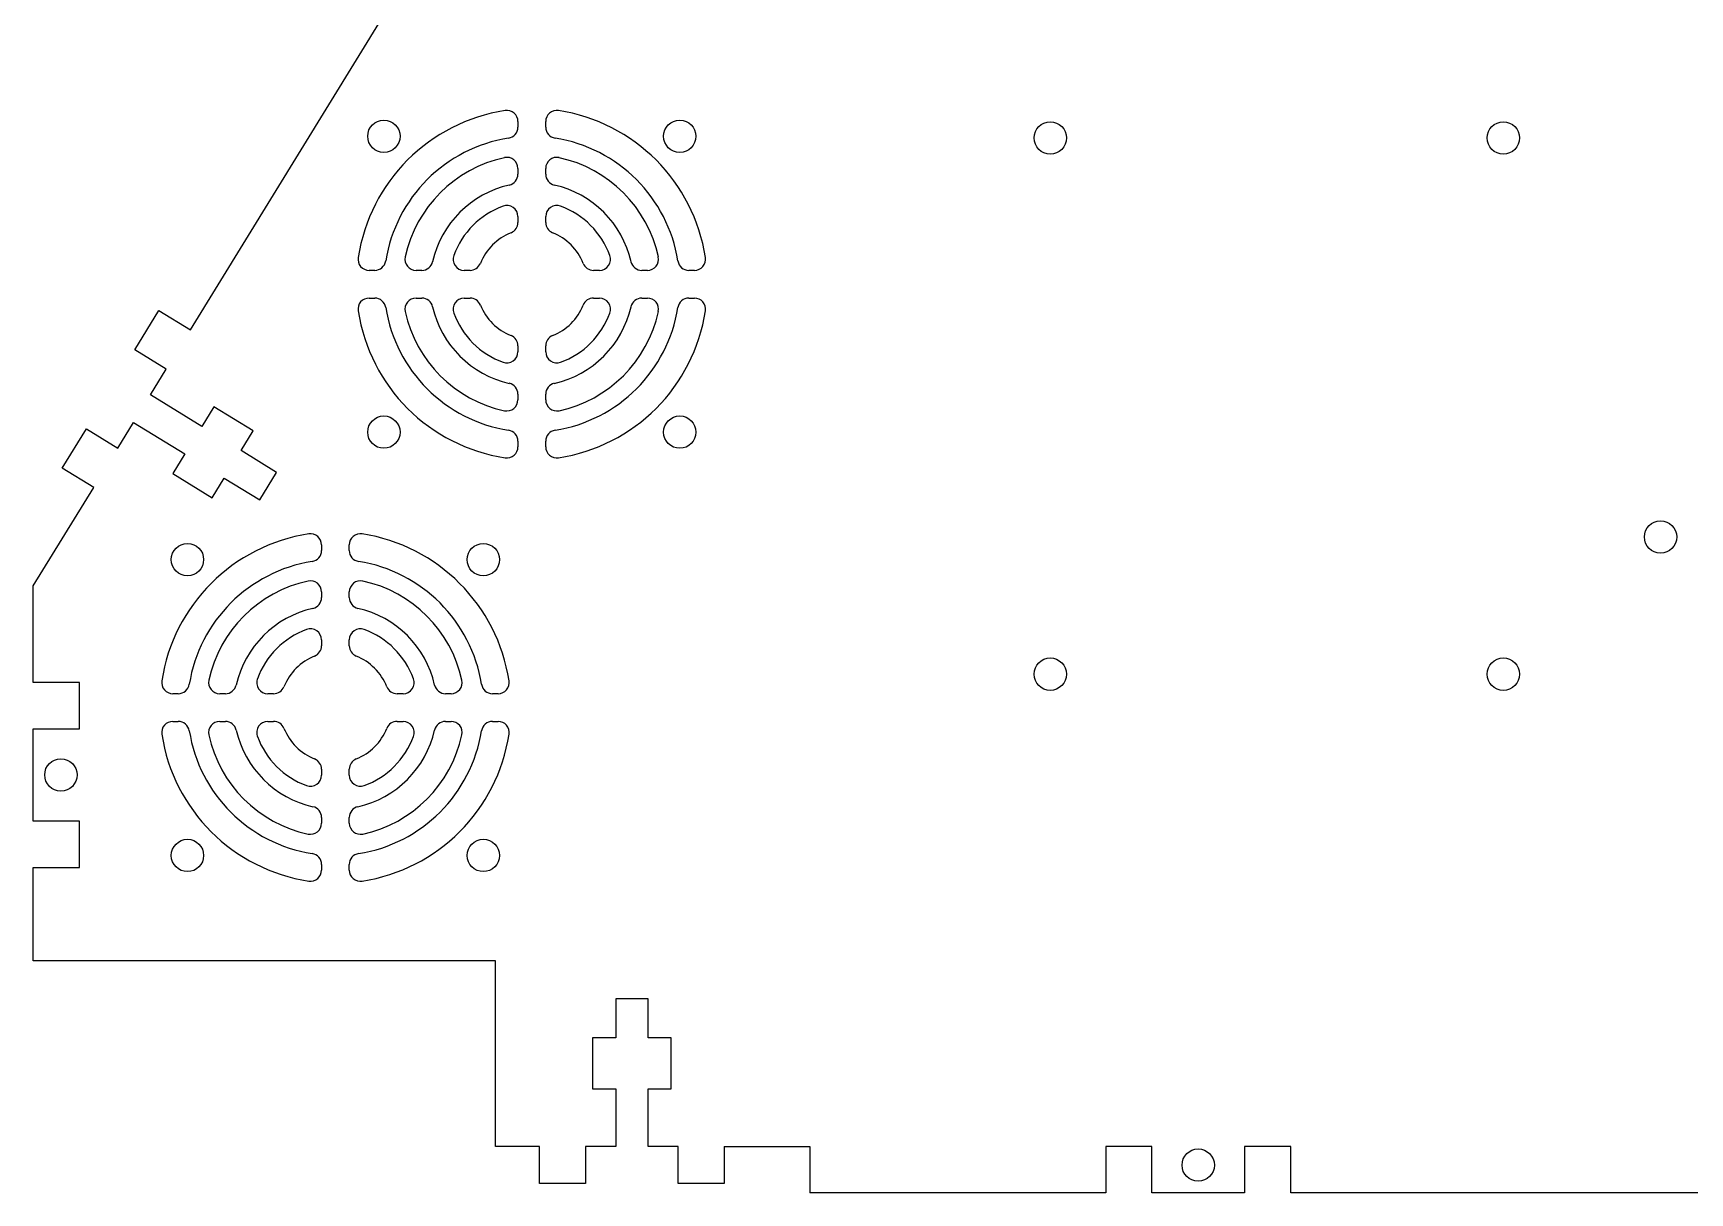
# Model space of a CAD drawing. Header units: millimetres. Extents: x -166 to 219, y -300 to 75.
# Drawn here: x -159.6 to 19.6, y -299.7 to -174.3 of the extents above; entities that cross this region are included whole.
import ezdxf

# ---------------------------------------------------------------- set-up
doc = ezdxf.new("R2010")
doc.units = ezdxf.units.MM

msp = doc.modelspace()

# ---------------------------------------------------------------- linework, layer by layer
at = {"color": 7, "linetype": 'Continuous', "lineweight": 25}
for p, q in [((-142.57, -206.4), (-121.62, -172.33)), ((-107.16, -183.86), (-107.16, -184.47)), ((-104.16, -184.47), (-104.16, -183.86)), ((-107.16, -188.94), (-107.16, -189.56)), ((-104.16, -189.56), (-104.16, -188.94)), ((-107.16, -194.14), (-107.16, -194.78)), ((-104.16, -194.78), (-104.16, -194.14)), ((-122.65, -199.96), (-123.26, -199.96)), ((-117.56, -199.96), (-118.18, -199.96)), ((-112.34, -199.96), (-112.98, -199.96)), ((-98.35, -199.96), (-98.99, -199.96)), ((-93.15, -199.96), (-93.77, -199.96)), ((-88.07, -199.96), (-88.68, -199.96)), ((-123.26, -202.96), (-122.65, -202.96)), ((-118.18, -202.96), (-117.56, -202.96)), ((-112.98, -202.96), (-112.34, -202.96)), ((-98.99, -202.96), (-98.35, -202.96)), ((-93.77, -202.96), (-93.15, -202.96)), ((-88.68, -202.96), (-88.07, -202.96)), ((-148.59, -208.57), (-145.98, -204.31)), ((-145.98, -204.31), (-142.57, -206.4)), ((-145.19, -210.66), (-148.59, -208.57)), ((-107.16, -208.13), (-107.16, -208.77)), ((-104.16, -208.77), (-104.16, -208.13)), ((-146.89, -213.43), (-145.19, -210.66)), ((-141.35, -216.84), (-146.89, -213.43)), ((-140.04, -214.71), (-141.35, -216.84)), ((-135.78, -217.33), (-140.04, -214.71)), ((-107.16, -213.35), (-107.16, -213.97)), ((-104.16, -213.97), (-104.16, -213.35)), ((-150.43, -219.18), (-148.72, -216.41)), ((-148.72, -216.41), (-143.19, -219.82)), ((-156.45, -221.34), (-153.83, -217.09)), ((-153.83, -217.09), (-150.43, -219.18)), ((-137.09, -219.45), (-135.78, -217.33)), ((-107.16, -218.44), (-107.16, -219.05)), ((-104.16, -219.05), (-104.16, -218.44)), ((-143.19, -219.82), (-144.5, -221.95)), ((-133.26, -221.81), (-137.09, -219.45)), ((-153.04, -223.44), (-156.45, -221.34)), ((-144.5, -221.95), (-140.24, -224.57)), ((-135.09, -224.79), (-133.26, -221.81)), ((-159.59, -234.09), (-153.04, -223.44)), ((-140.24, -224.57), (-138.93, -222.44)), ((-138.93, -222.44), (-135.09, -224.79)), ((-128.4, -229.65), (-128.4, -230.26)), ((-125.4, -230.26), (-125.4, -229.65)), ((-159.59, -244.54), (-159.59, -234.09)), ((-128.4, -234.74), (-128.4, -235.35)), ((-125.4, -235.35), (-125.4, -234.74)), ((-128.4, -239.93), (-128.4, -240.57)), ((-125.4, -240.57), (-125.4, -239.93)), ((-154.59, -244.54), (-159.59, -244.54)), ((-154.59, -249.54), (-154.59, -244.54)), ((-143.89, -245.75), (-144.49, -245.75)), ((-138.8, -245.75), (-139.41, -245.75)), ((-133.58, -245.75), (-134.22, -245.75)), ((-119.58, -245.75), (-120.23, -245.75)), ((-114.39, -245.75), (-115, -245.75)), ((-109.31, -245.75), (-109.91, -245.75)), ((-144.49, -248.75), (-143.89, -248.75)), ((-139.41, -248.75), (-138.8, -248.75)), ((-134.22, -248.75), (-133.58, -248.75)), ((-120.23, -248.75), (-119.58, -248.75)), ((-115, -248.75), (-114.39, -248.75)), ((-109.91, -248.75), (-109.31, -248.75)), ((-159.59, -249.54), (-154.59, -249.54)), ((-159.59, -259.54), (-159.59, -249.54)), ((-128.4, -253.92), (-128.4, -254.57)), ((-125.4, -254.57), (-125.4, -253.92)), ((-154.59, -259.54), (-159.59, -259.54)), ((-154.59, -264.54), (-154.59, -259.54)), ((-128.4, -259.15), (-128.4, -259.76)), ((-125.4, -259.76), (-125.4, -259.15)), ((-159.59, -264.54), (-154.59, -264.54)), ((-159.59, -274.65), (-159.59, -264.54)), ((-128.4, -264.23), (-128.4, -264.84)), ((-125.4, -264.84), (-125.4, -264.23)), ((-109.59, -274.65), (-159.59, -274.65)), ((-109.59, -294.74), (-109.59, -274.65)), ((-96.59, -278.74), (-96.59, -282.99)), ((-93.09, -278.74), (-96.59, -278.74)), ((-93.09, -282.99), (-93.09, -278.74)), ((-99.09, -282.99), (-99.09, -288.49)), ((-96.59, -282.99), (-99.09, -282.99)), ((-90.59, -282.99), (-93.09, -282.99)), ((-90.59, -288.49), (-90.59, -282.99)), ((-99.09, -288.49), (-96.59, -288.49)), ((-96.59, -288.49), (-96.59, -294.74)), ((-93.09, -288.49), (-90.59, -288.49)), ((-93.09, -294.74), (-93.09, -288.49)), ((-104.84, -294.74), (-109.59, -294.74)), ((-104.84, -298.74), (-104.84, -294.74)), ((-99.84, -294.74), (-99.84, -298.74)), ((-96.59, -294.74), (-99.84, -294.74)), ((-89.84, -294.74), (-93.09, -294.74)), ((-89.84, -298.74), (-89.84, -294.74)), ((-84.84, -294.74), (-84.84, -298.74)), ((-84.84, -294.74), (-75.59, -294.74)), ((-75.59, -294.74), (-75.59, -299.74)), ((-43.59, -294.74), (-43.59, -299.74)), ((-38.59, -294.74), (-43.59, -294.74)), ((-38.59, -299.74), (-38.59, -294.74)), ((-28.59, -294.74), (-28.59, -299.74)), ((-23.59, -294.74), (-28.59, -294.74)), ((-23.59, -299.74), (-23.59, -294.74)), ((-99.84, -298.74), (-104.84, -298.74)), ((-84.84, -298.74), (-89.84, -298.74)), ((-43.59, -299.74), (-75.59, -299.74)), ((-28.59, -299.74), (-38.59, -299.74)), ((83.41, -299.74), (-23.59, -299.74))]:
    msp.add_line(p, q, dxfattribs=at)
for centre in [(-121.66, -185.46), (-89.66, -185.46), (-49.59, -185.64), (-0.59, -185.64), (-121.66, -217.46), (-89.66, -217.46), (16.41, -228.8), (-142.9, -231.25), (-110.9, -231.25), (-49.59, -243.64), (-0.59, -243.64), (-156.59, -254.54), (-142.9, -263.25), (-110.9, -263.25), (-33.59, -296.74)]:
    msp.add_circle(centre, 1.75, dxfattribs=at)
for centre, radius, start, end in [((-105.66, -201.46), 19, 98.7246, 171.2754), ((-108.36, -183.86), 1.2, 360, 98.7246), ((-102.96, -183.86), 1.2, 81.2754, 180), ((-105.66, -201.46), 19, 8.7246, 81.2754), ((-108.36, -184.47), 1.2, 279.0315, 360), ((-102.96, -184.47), 1.2, 180, 260.9685), ((-105.66, -201.46), 16, 99.0315, 170.9685), ((-105.66, -201.46), 16, 9.0315, 80.9685), ((-105.66, -201.46), 14, 102.1773, 167.8227), ((-108.36, -188.94), 1.2, 360, 102.1773), ((-102.96, -188.94), 1.2, 77.8227, 180), ((-105.66, -201.46), 14, 12.1773, 77.8227), ((-108.36, -189.56), 1.2, 282.7861, 360), ((-102.96, -189.56), 1.2, 180, 257.2139), ((-105.66, -201.46), 11, 102.7861, 167.2139), ((-105.66, -201.46), 11, 12.7861, 77.2139), ((-105.66, -201.46), 9, 110.2522, 159.7478), ((-108.36, -194.14), 1.2, 0, 110.2522), ((-102.96, -194.14), 1.2, 69.7478, 180), ((-105.66, -201.46), 9, 20.2522, 69.7478), ((-108.36, -194.78), 1.2, 292.0243, 360), ((-102.96, -194.78), 1.2, 180, 247.9757), ((-105.66, -201.46), 6, 112.0243, 157.9757), ((-105.66, -201.46), 6, 22.0243, 67.9757), ((-123.26, -198.76), 1.2, 171.2754, 270), ((-118.18, -198.76), 1.2, 167.8227, 270), ((-112.98, -198.76), 1.2, 159.7478, 270), ((-98.35, -198.76), 1.2, 270, 20.2522), ((-93.15, -198.76), 1.2, 270, 12.1773), ((-88.07, -198.76), 1.2, 270, 8.7246), ((-122.65, -198.76), 1.2, 270, 350.9685), ((-117.56, -198.76), 1.2, 270, 347.2139), ((-112.34, -198.76), 1.2, 270, 337.9757), ((-98.99, -198.76), 1.2, 202.0243, 270), ((-93.77, -198.76), 1.2, 192.7861, 270), ((-88.68, -198.76), 1.2, 189.0315, 270), ((-123.26, -204.16), 1.2, 90, 188.7246), ((-122.65, -204.16), 1.2, 9.0315, 90), ((-105.66, -201.46), 16, 189.0315, 260.9685), ((-118.18, -204.16), 1.2, 90, 192.1773), ((-117.56, -204.16), 1.2, 12.7861, 90), ((-105.66, -201.46), 11, 192.7861, 257.2139), ((-112.98, -204.16), 1.2, 90, 200.2522), ((-112.34, -204.16), 1.2, 22.0243, 90), ((-105.66, -201.46), 6, 202.0243, 247.9757), ((-105.66, -201.46), 6, 292.0243, 337.9757), ((-105.66, -201.46), 11, 282.7861, 347.2139), ((-105.66, -201.46), 16, 279.0315, 350.9685), ((-98.99, -204.16), 1.2, 90, 157.9757), ((-98.35, -204.16), 1.2, 339.7478, 90), ((-93.77, -204.16), 1.2, 90, 167.2139), ((-93.15, -204.16), 1.2, 347.8227, 90), ((-88.68, -204.16), 1.2, 90, 170.9685), ((-88.07, -204.16), 1.2, 351.2754, 90), ((-105.66, -201.46), 19, 188.7246, 261.2754), ((-105.66, -201.46), 14, 192.1773, 257.8227), ((-105.66, -201.46), 9, 200.2522, 249.7478), ((-105.66, -201.46), 19, 278.7246, 351.2754), ((-105.66, -201.46), 14, 282.1773, 347.8227), ((-105.66, -201.46), 9, 290.2522, 339.7478), ((-108.36, -208.13), 1.2, 360, 67.9757), ((-102.96, -208.13), 1.2, 112.0243, 180), ((-108.36, -208.77), 1.2, 249.7478, 360), ((-102.96, -208.77), 1.2, 180, 290.2522), ((-108.36, -213.35), 1.2, 360, 77.2139), ((-102.96, -213.35), 1.2, 102.7861, 180), ((-108.36, -213.97), 1.2, 257.8227, 0), ((-102.96, -213.97), 1.2, 180, 282.1773), ((-108.36, -218.44), 1.2, 0, 80.9685), ((-102.96, -218.44), 1.2, 99.0315, 180), ((-108.36, -219.05), 1.2, 261.2754, 360), ((-102.96, -219.05), 1.2, 180, 278.7246), ((-126.9, -247.25), 19, 98.7246, 171.2754), ((-129.6, -229.65), 1.2, 360, 98.7246), ((-124.2, -229.65), 1.2, 81.2754, 180), ((-126.9, -247.25), 19, 8.7246, 81.2754), ((-129.6, -230.26), 1.2, 279.0315, 360), ((-124.2, -230.26), 1.2, 180, 260.9685), ((-126.9, -247.25), 16, 99.0315, 170.9685), ((-126.9, -247.25), 16, 9.0315, 80.9685), ((-126.9, -247.25), 14, 102.1773, 167.8227), ((-129.6, -234.74), 1.2, 360, 102.1773), ((-124.2, -234.74), 1.2, 77.8227, 180), ((-126.9, -247.25), 14, 12.1773, 77.8227), ((-129.6, -235.35), 1.2, 282.7861, 360), ((-124.2, -235.35), 1.2, 180, 257.2139), ((-126.9, -247.25), 11, 102.7861, 167.2139), ((-126.9, -247.25), 11, 12.7861, 77.2139), ((-126.9, -247.25), 9, 110.2522, 159.7478), ((-129.6, -239.93), 1.2, 360, 110.2522), ((-124.2, -239.93), 1.2, 69.7478, 180), ((-126.9, -247.25), 9, 20.2522, 69.7478), ((-126.9, -247.25), 6, 112.0243, 157.9757), ((-129.6, -240.57), 1.2, 292.0243, 360), ((-124.2, -240.57), 1.2, 180, 247.9757), ((-126.9, -247.25), 6, 22.0243, 67.9757), ((-144.49, -244.55), 1.2, 171.2754, 270), ((-143.89, -244.55), 1.2, 270, 350.9685), ((-139.41, -244.55), 1.2, 167.8227, 270), ((-138.8, -244.55), 1.2, 270, 347.2139), ((-134.22, -244.55), 1.2, 159.7478, 270), ((-133.58, -244.55), 1.2, 270, 337.9757), ((-120.23, -244.55), 1.2, 202.0243, 270), ((-119.58, -244.55), 1.2, 270, 20.2522), ((-115, -244.55), 1.2, 192.7861, 270), ((-114.39, -244.55), 1.2, 270, 12.1773), ((-109.91, -244.55), 1.2, 189.0315, 270), ((-109.31, -244.55), 1.2, 270, 8.7246), ((-144.49, -249.95), 1.2, 90, 188.7246), ((-143.89, -249.95), 1.2, 9.0315, 90), ((-139.41, -249.95), 1.2, 90, 192.1773), ((-138.8, -249.95), 1.2, 12.7861, 90), ((-134.22, -249.95), 1.2, 90, 200.2522), ((-133.58, -249.95), 1.2, 22.0243, 90), ((-120.23, -249.95), 1.2, 90, 157.9757), ((-119.58, -249.95), 1.2, 339.7478, 90), ((-115, -249.95), 1.2, 90, 167.2139), ((-114.39, -249.95), 1.2, 347.8227, 90), ((-109.91, -249.95), 1.2, 90, 170.9685), ((-109.31, -249.95), 1.2, 351.2754, 90), ((-126.9, -247.25), 19, 188.7246, 261.2754), ((-126.9, -247.25), 16, 189.0315, 260.9685), ((-126.9, -247.25), 14, 192.1773, 257.8227), ((-126.9, -247.25), 11, 192.7861, 257.2139), ((-126.9, -247.25), 9, 200.2522, 249.7478), ((-126.9, -247.25), 6, 202.0243, 247.9757), ((-126.9, -247.25), 6, 292.0243, 337.9757), ((-126.9, -247.25), 11, 282.7861, 347.2139), ((-126.9, -247.25), 16, 279.0315, 350.9685), ((-126.9, -247.25), 19, 278.7246, 351.2754), ((-126.9, -247.25), 14, 282.1773, 347.8227), ((-126.9, -247.25), 9, 290.2522, 339.7478), ((-129.6, -253.92), 1.2, 360, 67.9757), ((-124.2, -253.92), 1.2, 112.0243, 180), ((-129.6, -254.57), 1.2, 249.7478, 0), ((-124.2, -254.57), 1.2, 180, 290.2522), ((-129.6, -259.15), 1.2, 0, 77.2139), ((-124.2, -259.15), 1.2, 102.7861, 180), ((-129.6, -259.76), 1.2, 257.8227, 360), ((-124.2, -259.76), 1.2, 180, 282.1773), ((-129.6, -264.23), 1.2, 360, 80.9685), ((-124.2, -264.23), 1.2, 99.0315, 180), ((-129.6, -264.84), 1.2, 261.2754, 360), ((-124.2, -264.84), 1.2, 180, 278.7246)]:
    msp.add_arc(centre, radius, start, end, dxfattribs=at)

doc.saveas('drawing.dxf')
